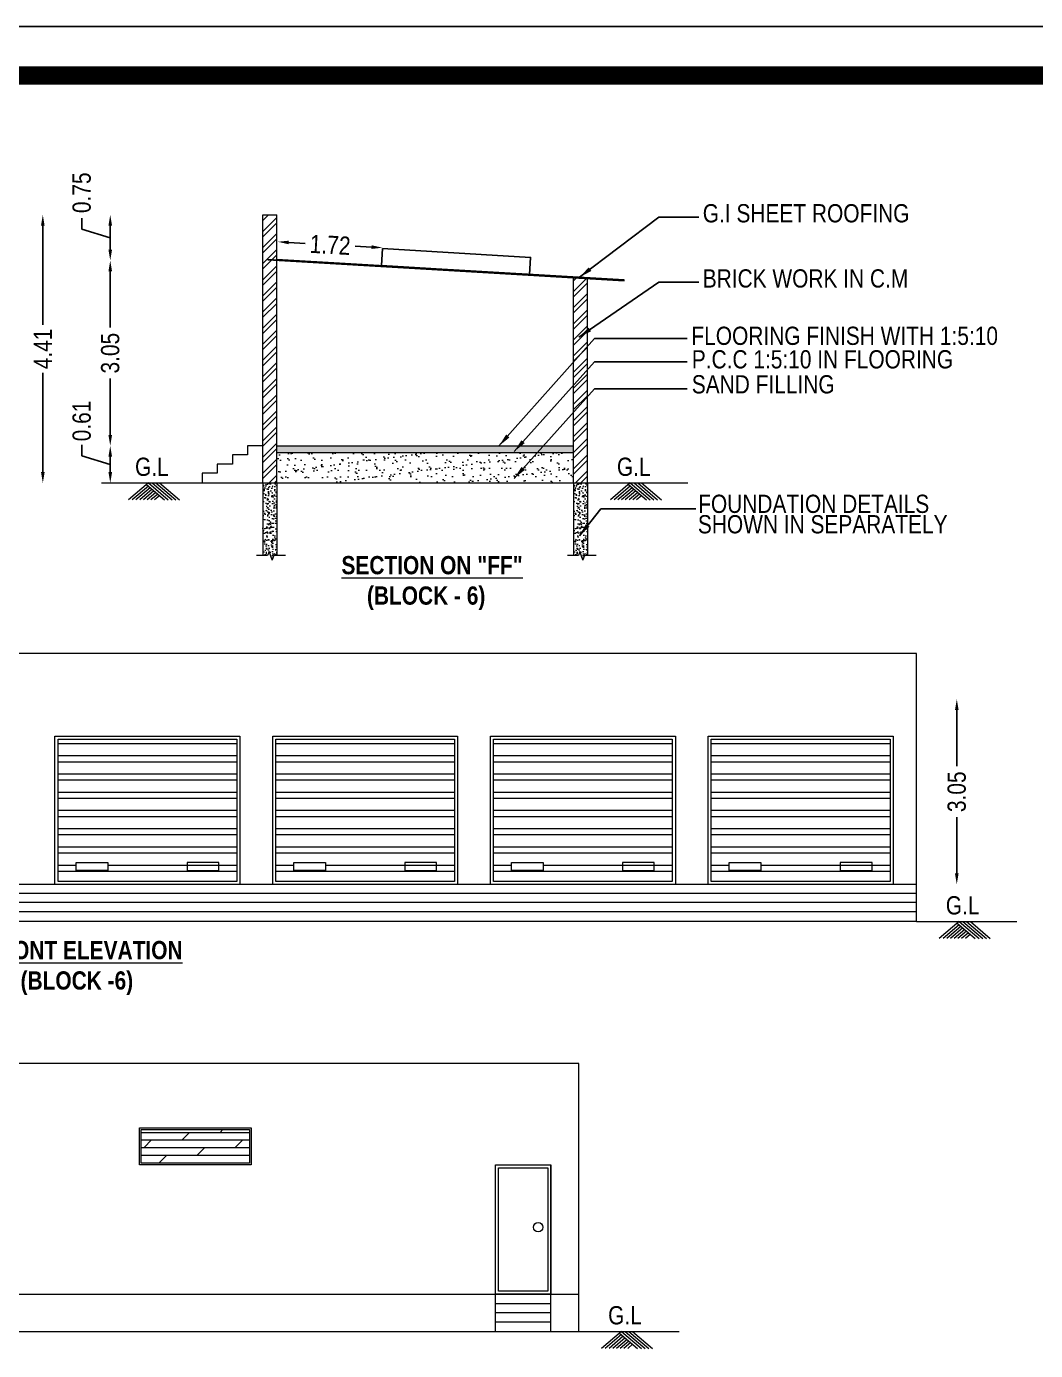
# Model space of a CAD drawing. Header units: metres. Extents: x 3750 to 6203, y 1588 to 3614.
# Drawn here: x 3812.49 to 3829.08, y 1665.93 to 1687.72 of the extents above; entities that cross this region are included whole.
import ezdxf

# ---------------------------------------------------------------- set-up
doc = ezdxf.new("R2010")
doc.units = ezdxf.units.M
for name, color, linetype in [('BLK_5_FLR_0_BATH_HT', 1, 'Continuous'), ('BLK_6_FLR_0_ROOF_AREA', 54, 'Continuous'), ('BLK_6_HT_OF_BLDG', 5, 'Continuous'), ('BLK_6_PLINTH_HEIGHT', 7, 'Continuous'), ('BLK_6_TERRACESERVICE_UTILITYDISTANCE', 3, 'Continuous'), ('SOLAR_PANEL', 3, 'Continuous')]:
    doc.layers.add(name, color=color, linetype=linetype)
doc.styles.add('RomanS', font='monos.ttf')
doc.styles.add('style2', font='swisscb.ttf')
doc.styles.add('style2a', font='swissc.ttf')
doc.dimstyles.new('KOTTI 200', dxfattribs={"dimtxt": 0.44, "dimasz": 0.44, "dimexe": 0.5, "dimexo": 1, "dimgap": 0.075, "dimtad": 1, "dimdec": 0, "dimdsep": 46, "dimtxsty": 'RomanS', "dimcen": 0, "dimse1": 1, "dimse2": 1, "dimclrd": 8, "dimclre": 8, "dimclrt": 7, "dimadec": 0, "dimazin": 0, "dimtfac": 1, "dimtdec": 0, "dimtmove": 0, "dimatfit": 2, "dimfxl": 0, "dimtolj": 1, "dimtzin": 0, "dimarcsym": 0})
doc.dimstyles.get("Standard").update_dxf_attribs({"dimtxt": 0.3, "dimasz": 0.18, "dimexe": 0.18, "dimexo": 0.0625, "dimgap": 0.09, "dimtad": 0, "dimzin": 0, "dimdsep": 46, "dimtxsty": 'style2a', "dimcen": 0.09, "dimse1": 1, "dimse2": 1, "dimadec": 0, "dimazin": 0, "dimtfac": 1, "dimtofl": 0, "dimtmove": 0, "dimatfit": 3, "dimfxl": 0, "dimtolj": 1, "dimtzin": 0, "dimarcsym": 0})

# ---------------------------------------------------------------- blocks, each defined once
blk = doc.blocks.new('*D296')
at = {"layer": 'BLK_6_PLINTH_HEIGHT', "color": 0, "lineweight": -2, "ltscale": 10}
for p, q in [((3813.396, 1680.654), (3813.396, 1680.834)), ((3813.865, 1680.513), (3813.396, 1680.654)), ((3813.865, 1680.388), (3813.865, 1680.638))]:
    blk.add_line(p, q, dxfattribs=at)
at = {"layer": 'BLK_6_PLINTH_HEIGHT', "color": 0, "ltscale": 10}
for points in [[(3813.835, 1680.638), (3813.895, 1680.638), (3813.865, 1680.818)], [(3813.835, 1680.388), (3813.895, 1680.388), (3813.865, 1680.208)]]:
    blk.add_solid(points, dxfattribs=at)
at = {"layer": 'Defpoints', "color": 0, "ltscale": 10}
for p in [(3813.865, 1680.818), (3816.604, 1680.818), (3816.604, 1680.208)]:
    blk.add_point(p, dxfattribs=at)
at = {"layer": 'BLK_6_PLINTH_HEIGHT', "color": 0, "lineweight": 18, "ltscale": 10, "insert": (3813.396, 1681.227), "char_height": 0.3, "attachment_point": 5, "rotation": 90, "style": 'style2a'}
blk.add_mtext('\\A1;0.61', dxfattribs=at)
blk = doc.blocks.new('*D297')
at = {"color": 0, "lineweight": -2, "ltscale": 10}
for p, q in [((3813.865, 1683.688), (3813.865, 1682.763)), ((3813.865, 1680.998), (3813.865, 1681.924))]:
    blk.add_line(p, q, dxfattribs=at)
at = {"color": 0, "ltscale": 10}
for points in [[(3813.835, 1683.688), (3813.895, 1683.688), (3813.865, 1683.868)], [(3813.835, 1680.998), (3813.895, 1680.998), (3813.865, 1680.818)]]:
    blk.add_solid(points, dxfattribs=at)
at = {"layer": 'Defpoints', "color": 0, "ltscale": 10}
for p in [(3813.865, 1683.868), (3816.604, 1683.868), (3816.604, 1680.818)]:
    blk.add_point(p, dxfattribs=at)
at = {"color": 0, "lineweight": 18, "ltscale": 10, "insert": (3813.865, 1682.343), "char_height": 0.3, "attachment_point": 5, "rotation": 90, "style": 'style2a'}
blk.add_mtext('\\A1;3.05', dxfattribs=at)
blk = doc.blocks.new('*D298')
at = {"color": 0, "lineweight": -2, "ltscale": 10}
for p, q in [((3813.396, 1684.384), (3813.396, 1684.564)), ((3813.865, 1684.243), (3813.396, 1684.384)), ((3813.865, 1684.438), (3813.865, 1684.048))]:
    blk.add_line(p, q, dxfattribs=at)
at = {"color": 0, "ltscale": 10}
for points in [[(3813.835, 1684.438), (3813.895, 1684.438), (3813.865, 1684.618)], [(3813.835, 1684.048), (3813.895, 1684.048), (3813.865, 1683.868)]]:
    blk.add_solid(points, dxfattribs=at)
at = {"layer": 'Defpoints', "color": 0, "ltscale": 10}
for p in [(3816.604, 1684.618), (3813.865, 1683.868), (3816.604, 1683.868)]:
    blk.add_point(p, dxfattribs=at)
at = {"color": 0, "lineweight": 18, "ltscale": 10, "insert": (3813.396, 1684.982), "char_height": 0.3, "attachment_point": 5, "rotation": 90, "style": 'style2a'}
blk.add_mtext('\\A1;0.75', dxfattribs=at)
blk = doc.blocks.new('*D299')
at = {"layer": 'BLK_6_HT_OF_BLDG', "color": 0, "linetype": 'Continuous', "lineweight": -2}
for p, q in [((3812.756, 1684.438), (3812.756, 1682.809)), ((3812.756, 1680.388), (3812.756, 1682.018))]:
    blk.add_line(p, q, dxfattribs=at)
at = {"layer": 'BLK_6_HT_OF_BLDG', "color": 0, "linetype": 'Continuous'}
for points in [[(3812.726, 1684.438), (3812.786, 1684.438), (3812.756, 1684.618)], [(3812.726, 1680.388), (3812.786, 1680.388), (3812.756, 1680.208)]]:
    blk.add_solid(points, dxfattribs=at)
at = {"layer": 'Defpoints', "color": 0, "linetype": 'Continuous'}
for p in [(3816.604, 1684.618), (3812.756, 1680.208), (3816.374, 1680.208)]:
    blk.add_point(p, dxfattribs=at)
at = {"layer": 'BLK_6_HT_OF_BLDG', "color": 0, "linetype": 'Continuous', "lineweight": 18, "insert": (3812.756, 1682.413), "char_height": 0.3, "attachment_point": 5, "rotation": 90, "style": 'style2a'}
blk.add_mtext('\\A1;4.41', dxfattribs=at)
blk = doc.blocks.new('*D563')
at = {"layer": 'BLK_5_FLR_0_BATH_HT', "color": 0, "lineweight": -2, "ltscale": 0.01}
for p, q in [((3827.784, 1676.471), (3827.784, 1675.546)), ((3827.784, 1673.783), (3827.784, 1674.708))]:
    blk.add_line(p, q, dxfattribs=at)
at = {"layer": 'BLK_5_FLR_0_BATH_HT', "color": 0, "ltscale": 0.01}
for points in [[(3827.754, 1676.471), (3827.814, 1676.471), (3827.784, 1676.651)], [(3827.754, 1673.783), (3827.814, 1673.783), (3827.784, 1673.603)]]:
    blk.add_solid(points, dxfattribs=at)
at = {"layer": 'Defpoints', "color": 0, "ltscale": 0.01}
for p in [(3827.121, 1676.651), (3827.784, 1676.651), (3827.121, 1673.603)]:
    blk.add_point(p, dxfattribs=at)
at = {"layer": 'BLK_5_FLR_0_BATH_HT', "color": 0, "ltscale": 0.01, "insert": (3827.784, 1675.127), "char_height": 0.3, "attachment_point": 5, "rotation": 90, "style": 'style2a'}
blk.add_mtext('\\A1;3.05', dxfattribs=at)
blk = doc.blocks.new('*D567')
at = {"layer": 'BLK_6_TERRACESERVICE_UTILITYDISTANCE', "color": 0, "lineweight": -2, "ltscale": 10}
for p, q in [((3816.8, 1684.164), (3817.068, 1684.149)), ((3818.162, 1684.088), (3817.893, 1684.103))]:
    blk.add_line(p, q, dxfattribs=at)
at = {"layer": 'BLK_6_TERRACESERVICE_UTILITYDISTANCE', "color": 0, "ltscale": 10}
for points in [[(3816.801, 1684.194), (3816.798, 1684.135), (3816.62, 1684.175)], [(3818.163, 1684.118), (3818.16, 1684.058), (3818.341, 1684.078)]]:
    blk.add_solid(points, dxfattribs=at)
at = {"layer": 'Defpoints', "color": 0, "ltscale": 10}
for p in [(3816.62, 1684.175), (3816.604, 1683.883), (3818.325, 1683.786)]:
    blk.add_point(p, dxfattribs=at)
at = {"layer": 'BLK_6_TERRACESERVICE_UTILITYDISTANCE', "color": 0, "lineweight": 18, "ltscale": 10, "insert": (3817.481, 1684.126), "char_height": 0.3, "attachment_point": 5, "rotation": 356.7732, "style": 'style2a'}
blk.add_mtext('\\A1;1.72', dxfattribs=at)

msp = doc.modelspace()

# ---------------------------------------------------------------- hatches: boundary and pattern name
at = {"lineweight": 18}
h = msp.add_hatch(dxfattribs=at)
h.set_pattern_fill('ANSI32', color=256, scale=0.5, style=0)
h.set_pattern_definition([(45, (-27954.57843, 1672.21219), (-0.1325825215, 0.1325825215), []), (45, (-27954.49005, 1672.21219), (-0.1325825215, 0.1325825215), [])])
h.paths.add_polyline_path([(3821.4835, 1680.2084), (3821.7135, 1680.2084), (3821.7135, 1683.5684), (3821.4835, 1683.5819)])
h.paths.add_polyline_path([(3816.3735, 1680.2084), (3816.6035, 1680.2084), (3816.6035, 1683.8684), (3816.4535, 1683.8772), (3816.4535, 1683.8922), (3816.6035, 1683.8834), (3816.6035, 1684.6184), (3816.3735, 1684.6184)])
h = msp.add_hatch(dxfattribs=at)
h.set_pattern_fill('AR-CONC', color=256, scale=0.02, style=0)
h.set_pattern_definition([(50, (-28106.3125, 1503.48268), (0.1434520365, -0.012550427), [0.015, -0.165]), (355, (-28106.3125, 1503.48268), (-0.0277502667, 0.15043842674), [0.012, -0.132]), (100.45144446, (-28106.30054, 1503.48164), (0.11570176935, 0.1378879982), [0.0127480384, -0.1402284224]), (46.1842, (-28106.3125, 1503.52268), (0.2134482661, -0.0331038562), [0.0225, -0.2475]), (96.6356355, (-28106.29471, 1503.51992), (0.1869323891, 0.1948237202), [0.0191220684, -0.210342752]), (351.184164, (-28106.3125, 1503.52268), (0.186932389, 0.19482372), [0.018, -0.1980000002]), (21, (-28106.2925, 1503.51268), (0.11938141042, -0.08052377813), [0.015, -0.165]), (326, (-28106.2925, 1503.51268), (0.0486630664, 0.145030009), [0.012, -0.132]), (71.45144474, (-28106.28255, 1503.50597), (0.16804447535, 0.06450623056), [0.012748038, -0.1402284224]), (37.5, (-28106.3125, 1503.48268), (0.00243197106, 0.06657877077), [0, -0.1304, 0, -0.134, 0, -0.1325]), (7.5, (-28106.3125, 1503.48268), (0.05261390749, 0.07888234238), [0, -0.0764, 0, -0.1274, 0, -0.0505]), (327.5, (-28106.3571, 1503.48268), (0.10676448723, -0.00451097435), [0, -0.05, 0, -0.156, 0, -0.207]), (317.5, (-28106.3771, 1503.48268), (0.11663723387, 0.02002099647), [0, -0.065, 0, -0.1036, 0, -0.147])])
h.paths.add_polyline_path([(3821.4835, 1680.8184), (3816.6035, 1680.8184), (3816.6035, 1680.7084), (3821.4835, 1680.7084)])
h = msp.add_hatch(dxfattribs=at)
h.set_pattern_fill('AR-SAND', color=256, scale=0.11, style=0)
h.set_pattern_definition([(37.5, (-28117.65704, 1512.71863), (-0.0069292694, 0.2119506146), [0, -0.1672, 0, -0.187, 0, -0.17875]), (7.5, (-28117.65704, 1512.71863), (0.1946754376, 0.3104360672), [0, -0.0902, 0, -0.1507, 0, -0.05775]), (327.5, (-28117.79234, 1512.71863), (0.3425556048, 0.0006224959), [0, -0.055, 0, -0.198, 0, -0.2585]), (317.5, (-28117.79234, 1512.71863), (0.3306739265, 0.0965443121), [0, -0.0275, 0, -0.1298, 0, -0.1485])])
h.paths.add_polyline_path([(3816.6035, 1680.7084), (3816.6035, 1680.2084), (3821.4835, 1680.2084), (3821.4835, 1680.7084)])
h = msp.add_hatch(dxfattribs=at)
h.set_pattern_fill('AR-CONC', color=256, scale=0.02, style=0)
h.set_pattern_definition([(50, (-28678.52602, 487.88447), (0.1434520365, -0.012550427), [0.015, -0.165]), (355, (-28678.52602, 487.88447), (-0.0277502667, 0.15043842674), [0.012, -0.132]), (100.45144446, (-28678.51407, 487.88342), (0.11570176935, 0.1378879982), [0.0127480384, -0.1402284224]), (46.1842, (-28678.52602, 487.92447), (0.2134482661, -0.0331038562), [0.0225, -0.2475]), (96.6356355, (-28678.50823, 487.9217), (0.1869323891, 0.1948237202), [0.0191220684, -0.210342752]), (351.184164, (-28678.52602, 487.92447), (0.186932389, 0.19482372), [0.018, -0.1980000002]), (21, (-28678.50602, 487.91447), (0.11938141042, -0.08052377813), [0.015, -0.165]), (326, (-28678.50602, 487.91447), (0.0486630664, 0.145030009), [0.012, -0.132]), (71.45144474, (-28678.49607, 487.90776), (0.16804447535, 0.06450623056), [0.012748038, -0.1402284224]), (37.5, (-28678.52602, 487.884467), (0.00243197106, 0.06657877077), [0, -0.1304, 0, -0.134, 0, -0.1325]), (7.5, (-28678.52602, 487.88447), (0.05261390749, 0.07888234238), [0, -0.0764, 0, -0.1274, 0, -0.0505]), (327.5, (-28678.57062, 487.884467), (0.106764487234, -0.00451097435), [0, -0.05, 0, -0.156, 0, -0.207]), (317.5, (-28678.59062, 487.88447), (0.11663723387, 0.02002099647), [0, -0.065, 0, -0.1036, 0, -0.147])])
h.paths.add_polyline_path([(3816.6035, 1680.2084), (3816.3735, 1680.2084), (3816.3735, 1679.0125), (3816.4518, 1679.0125), (3816.4768, 1679.0811), (3816.5268, 1678.9438), (3816.5518, 1679.0125), (3816.6035, 1679.0125)])
h = msp.add_hatch(dxfattribs=at)
h.set_pattern_fill('AR-CONC', color=256, scale=0.02, style=0)
h.set_pattern_definition([(50, (-28673.41602, 487.88447), (0.1434520365, -0.012550427), [0.015, -0.165]), (355, (-28673.41602, 487.88447), (-0.0277502667, 0.15043842674), [0.012, -0.132]), (100.45144446, (-28673.40407, 487.88342), (0.11570176935, 0.1378879982), [0.0127480384, -0.1402284224]), (46.1842, (-28673.41602, 487.92447), (0.2134482661, -0.0331038562), [0.0225, -0.2475]), (96.6356355, (-28673.39823, 487.9217), (0.1869323891, 0.1948237202), [0.0191220684, -0.210342752]), (351.184164, (-28673.41602, 487.92447), (0.186932389, 0.19482372), [0.018, -0.1980000002]), (21, (-28673.39602, 487.91447), (0.11938141042, -0.08052377813), [0.015, -0.165]), (326, (-28673.39602, 487.91447), (0.0486630664, 0.145030009), [0.012, -0.132]), (71.45144474, (-28673.38607, 487.90776), (0.16804447535, 0.06450623056), [0.012748038, -0.1402284224]), (37.5, (-28673.41602, 487.884467), (0.00243197106, 0.06657877077), [0, -0.1304, 0, -0.134, 0, -0.1325]), (7.5, (-28673.41602, 487.88447), (0.05261390749, 0.07888234238), [0, -0.0764, 0, -0.1274, 0, -0.0505]), (327.5, (-28673.46062, 487.884467), (0.106764487234, -0.00451097435), [0, -0.05, 0, -0.156, 0, -0.207]), (317.5, (-28673.48062, 487.88447), (0.11663723387, 0.02002099647), [0, -0.065, 0, -0.1036, 0, -0.147])])
h.paths.add_polyline_path([(3821.7135, 1680.2084), (3821.4835, 1680.2084), (3821.4835, 1679.0125), (3821.5618, 1679.0125), (3821.5868, 1679.0811), (3821.6368, 1678.9438), (3821.6618, 1679.0125), (3821.7135, 1679.0125)])
at = {"linetype": 'Continuous', "lineweight": 18}
h = msp.add_hatch(dxfattribs=at)
h.set_pattern_fill('ANSI32', color=256, scale=0.8, angle=135)
h.set_pattern_definition([(180, (-28175.72728, 1507.02128), (0, -0.3), []), (180, (-28175.82728, 1507.12128), (0, -0.3), [])])
h.paths.add_polyline_path([(3813.0062, 1673.6529), (3815.9462, 1673.6529), (3815.9462, 1675.9929), (3813.0062, 1675.9929)])
h.paths.add_polyline_path([(3813.8239, 1673.9628), (3813.8239, 1673.8312), (3813.3021, 1673.8312), (3813.3021, 1673.9628)], flags=16)
h = msp.add_hatch(dxfattribs=at)
h.set_pattern_fill('ANSI32', color=256, scale=0.8, angle=135)
h.set_pattern_definition([(180, (-28172.14728, 1507.02128), (0, -0.3), []), (180, (-28172.24728, 1507.12128), (0, -0.3), [])])
h.paths.add_polyline_path([(3816.5862, 1673.6529), (3819.5262, 1673.6529), (3819.5262, 1675.9929), (3816.5862, 1675.9929)])
h.paths.add_polyline_path([(3817.4039, 1673.9628), (3817.4039, 1673.8312), (3816.8821, 1673.8312), (3816.8821, 1673.9628)], flags=16)
h = msp.add_hatch(dxfattribs=at)
h.set_pattern_fill('ANSI32', color=256, scale=0.8, angle=135)
h.set_pattern_definition([(180, (-28168.56728, 1507.02128), (0, -0.3), []), (180, (-28168.66728, 1507.12128), (0, -0.3), [])])
h.paths.add_polyline_path([(3820.1662, 1673.6529), (3823.1062, 1673.6529), (3823.1062, 1675.9929), (3820.1662, 1675.9929)])
h.paths.add_polyline_path([(3820.9839, 1673.9628), (3820.9839, 1673.8312), (3820.4621, 1673.8312), (3820.4621, 1673.9628)], flags=16)
h = msp.add_hatch(dxfattribs=at)
h.set_pattern_fill('ANSI32', color=256, scale=0.8, angle=135)
h.set_pattern_definition([(180, (-28164.98728, 1507.02128), (0, -0.3), []), (180, (-28165.08728, 1507.12128), (0, -0.3), [])])
h.paths.add_polyline_path([(3823.7462, 1673.6529), (3826.6862, 1673.6529), (3826.6862, 1675.9929), (3823.7462, 1675.9929)])
h.paths.add_polyline_path([(3824.5639, 1673.9628), (3824.5639, 1673.8312), (3824.0421, 1673.8312), (3824.0421, 1673.9628)], flags=16)
h = msp.add_hatch(dxfattribs=at)
h.set_pattern_fill('DOLMIT', color=256, scale=0.5)
h.set_pattern_definition([(0, (-28029.58029, 1498.77272), (0, 0.125), []), (45, (-28029.5803, 1498.7727), (-0.2499999996, 0.2499999996), [0.1767766953, -0.3535533906])])
h.paths.add_polyline_path([(3814.3733, 1669.5685), (3814.3733, 1669.0185), (3816.1525, 1669.0185), (3816.1525, 1669.5685)])

# ---------------------------------------------------------------- linework, layer by layer
at = {"lineweight": 18}
for p, q in [((3816.3735, 1680.2084), (3816.3735, 1684.6184)), ((3816.3735, 1684.6184), (3816.6035, 1684.6184)), ((3816.6035, 1683.8834), (3816.6035, 1684.6184)), ((3816.6035, 1680.2084), (3816.6035, 1683.8684)), ((3821.4835, 1680.2084), (3821.4835, 1683.5819)), ((3821.7135, 1680.2084), (3821.7135, 1683.5684)), ((3816.6035, 1680.8184), (3821.4835, 1680.8184)), ((3816.6035, 1680.7084), (3821.4835, 1680.7084)), ((3813.7232, 1680.2084), (3816.3735, 1680.2084)), ((3814.4919, 1680.2084), (3814.1651, 1679.9275)), ((3814.4919, 1680.2084), (3814.8188, 1679.9275)), ((3814.5533, 1680.2084), (3814.8801, 1679.9275)), ((3814.6146, 1680.2084), (3814.9415, 1679.9275)), ((3814.6759, 1680.2084), (3815.0028, 1679.9275)), ((3816.3735, 1680.2084), (3821.7135, 1680.2084)), ((3821.7135, 1680.2084), (3823.3639, 1680.2084)), ((3822.4154, 1680.2084), (3822.0886, 1679.9275)), ((3822.4154, 1680.2084), (3822.7423, 1679.9275)), ((3822.4768, 1680.2084), (3822.8036, 1679.9275)), ((3822.5381, 1680.2084), (3822.865, 1679.9275)), ((3822.5994, 1680.2084), (3822.9263, 1679.9275)), ((3814.4919, 1680.1557), (3814.2264, 1679.9275)), ((3814.5226, 1680.1293), (3814.2877, 1679.9275)), ((3814.5532, 1680.103), (3814.3491, 1679.9275)), ((3814.5839, 1680.0766), (3814.4104, 1679.9275)), ((3814.4612, 1680.182), (3814.7574, 1679.9275)), ((3814.6146, 1680.0503), (3814.4717, 1679.9275)), ((3814.6452, 1680.0239), (3814.5331, 1679.9275)), ((3814.6759, 1679.9975), (3814.5944, 1679.9275)), ((3822.4154, 1680.1557), (3822.1499, 1679.9275)), ((3822.4461, 1680.1293), (3822.2112, 1679.9275)), ((3822.4767, 1680.103), (3822.2726, 1679.9275)), ((3822.5074, 1680.0766), (3822.3339, 1679.9275)), ((3822.3847, 1680.182), (3822.6809, 1679.9275)), ((3822.5381, 1680.0503), (3822.3952, 1679.9275)), ((3822.5687, 1680.0239), (3822.4566, 1679.9275)), ((3822.5994, 1679.9975), (3822.5179, 1679.9275)), ((3827.1212, 1672.9929), (3828.7715, 1672.9929)), ((3821.5684, 1666.2485), (3823.2187, 1666.2485))]:
    msp.add_line(p, q, dxfattribs=at)
at = {"linetype": 'Continuous', "lineweight": 18}
for p, q in [((3816.4535, 1683.8772), (3816.4535, 1683.8922)), ((3816.4535, 1683.8922), (3822.3144, 1683.5481)), ((3816.4535, 1683.8772), (3822.3135, 1683.5332)), ((3822.3135, 1683.5332), (3822.3144, 1683.5481)), ((3816.3735, 1680.2084), (3816.3735, 1679.0125)), ((3816.6035, 1680.2084), (3816.6035, 1679.0125)), ((3821.4835, 1680.2084), (3821.4835, 1679.0125)), ((3821.7135, 1680.2084), (3821.7135, 1679.0125)), ((3827.1212, 1677.4029), (3798.2512, 1677.4029)), ((3827.1212, 1672.9929), (3827.1212, 1677.4029)), ((3827.1212, 1673.6029), (3798.2512, 1673.6029)), ((3827.1212, 1673.4529), (3798.2512, 1673.4529)), ((3827.1212, 1673.3029), (3798.2512, 1673.3029)), ((3827.1212, 1673.1529), (3798.2512, 1673.1529)), ((3827.1212, 1672.9929), (3798.2512, 1672.9929)), ((3821.5684, 1670.6585), (3798.2512, 1670.6585)), ((3821.5684, 1666.2485), (3821.5684, 1670.6585)), ((3820.1984, 1666.2485), (3820.1984, 1668.9885)), ((3821.1084, 1666.2485), (3821.1084, 1668.9885)), ((3798.2512, 1666.8585), (3821.5684, 1666.8585)), ((3820.1984, 1666.7085), (3821.1084, 1666.7085)), ((3820.1984, 1666.5585), (3821.1084, 1666.5585)), ((3820.1984, 1666.4085), (3821.1084, 1666.4085)), ((3798.2512, 1666.2485), (3821.5684, 1666.2485))]:
    msp.add_line(p, q, dxfattribs=at)
at = {"lineweight": 18, "ltscale": 0.2}
for p, q in [((3827.8231, 1672.9929), (3827.4962, 1672.712)), ((3827.823, 1672.9402), (3827.5575, 1672.712)), ((3827.8537, 1672.9138), (3827.6189, 1672.712)), ((3827.8844, 1672.8875), (3827.6802, 1672.712)), ((3827.915, 1672.8611), (3827.7415, 1672.712)), ((3827.7924, 1672.9665), (3828.0885, 1672.712)), ((3827.9457, 1672.8348), (3827.8029, 1672.712)), ((3827.8231, 1672.9929), (3828.1499, 1672.712)), ((3827.9764, 1672.8084), (3827.8642, 1672.712)), ((3827.8844, 1672.9929), (3828.2112, 1672.712)), ((3827.9457, 1672.9929), (3828.2726, 1672.712)), ((3828.0071, 1672.9929), (3828.3339, 1672.712)), ((3828.007, 1672.7821), (3827.9255, 1672.712)), ((3822.2703, 1666.2485), (3821.9434, 1665.9676)), ((3822.2703, 1666.1958), (3822.0048, 1665.9676)), ((3822.301, 1666.1694), (3822.0661, 1665.9676)), ((3822.3316, 1666.1431), (3822.1274, 1665.9676)), ((3822.3623, 1666.1167), (3822.1888, 1665.9676)), ((3822.2396, 1666.2221), (3822.5358, 1665.9676)), ((3822.393, 1666.0904), (3822.2501, 1665.9676)), ((3822.2703, 1666.2485), (3822.5972, 1665.9676)), ((3822.4236, 1666.064), (3822.3114, 1665.9676)), ((3822.3316, 1666.2485), (3822.6585, 1665.9676)), ((3822.4543, 1666.0377), (3822.3728, 1665.9676)), ((3822.393, 1666.2485), (3822.7198, 1665.9676)), ((3822.4543, 1666.2485), (3822.7812, 1665.9676))]:
    msp.add_line(p, q, dxfattribs=at)
for points in [[(3750.2549, 1603.8281), (3750.2549, 1687.7178), (3868.8576, 1687.7178), (3868.8576, 1603.8281)], [(3750.2549, 1687.7177), (3868.8576, 1687.7176), (3868.8576, 1603.8281), (3750.2549, 1603.8282)]]:
    msp.add_lwpolyline(points, close=True)
at = {"const_width": 0.3036}
msp.add_lwpolyline([(3751.0595, 1604.6328), (3868.0531, 1604.6326), (3868.0531, 1686.913), (3751.0595, 1686.9131)], close=True, dxfattribs=at)
at = {"lineweight": 18}
for points in [[(3816.1235, 1680.6684), (3815.8735, 1680.6684), (3815.8735, 1680.5184)], [(3816.3735, 1680.8184), (3816.1235, 1680.8184), (3816.1235, 1680.6684)], [(3815.8735, 1680.5184), (3815.6235, 1680.5184), (3815.6235, 1680.3684)], [(3815.6235, 1680.3684), (3815.3735, 1680.3684), (3815.3735, 1680.2084)]]:
    msp.add_lwpolyline(points, dxfattribs=at)
at = {"linetype": 'Continuous', "lineweight": 18, "elevation": -3.8719}
for points in [[(3816.7437, 1679.0125), (3816.5518, 1679.0125), (3816.5268, 1678.9438), (3816.4768, 1679.0811), (3816.4518, 1679.0125), (3816.2709, 1679.0125)], [(3821.8537, 1679.0125), (3821.6618, 1679.0125), (3821.6368, 1678.9438), (3821.5868, 1679.0811), (3821.5618, 1679.0125), (3821.3809, 1679.0125)]]:
    msp.add_lwpolyline(points, dxfattribs=at)
at = {"linetype": 'Continuous', "lineweight": 18}
for points in [[(3812.9562, 1676.0429), (3815.9962, 1676.0429), (3815.9962, 1673.6029), (3812.9562, 1673.6029)], [(3813.0062, 1675.9929), (3815.9462, 1675.9929), (3815.9462, 1673.6529), (3813.0062, 1673.6529)], [(3816.5362, 1676.0429), (3819.5762, 1676.0429), (3819.5762, 1673.6029), (3816.5362, 1673.6029)], [(3816.5862, 1675.9929), (3819.5262, 1675.9929), (3819.5262, 1673.6529), (3816.5862, 1673.6529)], [(3820.1162, 1676.0429), (3823.1562, 1676.0429), (3823.1562, 1673.6029), (3820.1162, 1673.6029)], [(3820.1662, 1675.9929), (3823.1062, 1675.9929), (3823.1062, 1673.6529), (3820.1662, 1673.6529)], [(3823.6962, 1676.0429), (3826.7362, 1676.0429), (3826.7362, 1673.6029), (3823.6962, 1673.6029)], [(3823.7462, 1675.9929), (3826.6862, 1675.9929), (3826.6862, 1673.6529), (3823.7462, 1673.6529)], [(3813.3021, 1673.9628), (3813.8239, 1673.9628), (3813.8239, 1673.8312), (3813.3021, 1673.8312)], [(3815.6503, 1673.9628), (3815.1284, 1673.9628), (3815.1284, 1673.8312), (3815.6503, 1673.8312)], [(3816.8821, 1673.9628), (3817.4039, 1673.9628), (3817.4039, 1673.8312), (3816.8821, 1673.8312)], [(3819.2303, 1673.9628), (3818.7084, 1673.9628), (3818.7084, 1673.8312), (3819.2303, 1673.8312)], [(3820.4621, 1673.9628), (3820.9839, 1673.9628), (3820.9839, 1673.8312), (3820.4621, 1673.8312)], [(3822.8103, 1673.9628), (3822.2884, 1673.9628), (3822.2884, 1673.8312), (3822.8103, 1673.8312)], [(3824.0421, 1673.9628), (3824.5639, 1673.9628), (3824.5639, 1673.8312), (3824.0421, 1673.8312)], [(3826.3903, 1673.9628), (3825.8684, 1673.9628), (3825.8684, 1673.8312), (3826.3903, 1673.8312)], [(3814.3433, 1669.5985), (3816.1825, 1669.5985), (3816.1825, 1668.9885), (3814.3433, 1668.9885)], [(3814.3733, 1669.5685), (3816.1525, 1669.5685), (3816.1525, 1669.0185), (3814.3733, 1669.0185)], [(3820.1984, 1668.9885), (3821.1084, 1668.9885), (3821.1084, 1666.8585), (3820.1984, 1666.8585)], [(3820.2484, 1668.9385), (3821.0584, 1668.9385), (3821.0584, 1666.9085), (3820.2484, 1666.9085)]]:
    msp.add_lwpolyline(points, close=True, dxfattribs=at)
msp.add_circle((3820.9009, 1667.9625), 0.0777, dxfattribs=at)
at = {"layer": 'BLK_6_FLR_0_ROOF_AREA', "ltscale": 0.01}
msp.add_lwpolyline([(3816.6035, 1683.8834), (3822.3144, 1683.5481)], dxfattribs=at)
at = {"layer": 'SOLAR_PANEL', "color": 3}
msp.add_lwpolyline([(3818.3418, 1684.0661), (3820.7773, 1683.919), (3820.7605, 1683.6394), (3818.3249, 1683.7864)], close=True, dxfattribs=at)

# ---------------------------------------------------------------- texts
at = {"lineweight": 18, "style": 'style2a'}
for s, p in [('G.I SHEET ROOFING', (3823.6071, 1684.4946, -9.2736)), ('BRICK WORK IN C.M', (3823.6071, 1683.4226, -9.2736)), ('FLOORING FINISH WITH 1:5:10', (3823.4204, 1682.4787, -9.2736)), ('P.C.C 1:5:10 IN FLOORING', (3823.427, 1682.0921, -9.2736)), ('SAND FILLING', (3823.427, 1681.6807, -9.2736)), ('G.L', (3814.2723, 1680.3238)), ('G.L', (3822.1958, 1680.3238)), ('FOUNDATION DETAILS', (3823.532, 1679.7144, -9.2736)), ('SHOWN IN SEPARATELY', (3823.5271, 1679.3781, -9.2736)), ('G.L', (3827.6034, 1673.1083)), ('G.L', (3822.0507, 1666.3639))]:
    msp.add_text(s, height=0.3, dxfattribs=at).set_placement(p)
at = {"lineweight": 18, "char_height": 0.3, "width": 6.773665, "attachment_point": 1, "style": 'style2'}
for s, insert in [('\\A1;{\\W6.81201;\\L   \\W1;SECTION ON "FF"\\P\\W8.27555;\\l   }(BLOCK - 6)', (3815.7135, 1679.0053)), ('\\A1;{\\W9.62035;\\L  \\W1;FRONT ELEVATION\\P\\W8.44221;\\l   }(BLOCK -6)', (3809.9702, 1672.6724))]:
    msp.add_mtext(s, dxfattribs=dict(at, insert=insert))

# ---------------------------------------------------------------- dimensions: what is measured, and where the dimension line sits
at = {"lineweight": 18, "ltscale": 10}
for p1, picture, middle in [((3816.6035, 1684.6184), '*D298', (3813.3961, 1684.654)), ((3816.6035, 1680.8184), '*D297', (3813.8649, 1682.3434))]:
    dim = msp.add_linear_dim(base=(3813.8649, 1683.8684), p1=p1, p2=(3816.6035, 1683.8684), angle=90, dimstyle='Standard', override={"dimtmove": 1}, dxfattribs=at)
    dim.commit()
    dim.dimension.update_dxf_attribs({"geometry": picture, "text_midpoint": middle})
at = {"layer": 'BLK_5_FLR_0_BATH_HT', "color": 2, "ltscale": 0.01}
dim = msp.add_aligned_dim(p1=(3827.1212, 1673.6029), p2=(3827.1212, 1676.6511), distance=-0.6627, dimstyle='Standard', override={"dimfxl": 4, "dimfxlon": 1, "dimtfill": 1, "dimtfillclr": 256, "dimarcsym": 1}, dxfattribs=at)
dim.commit()
dim.dimension.update_dxf_attribs({"geometry": '*D563', "text_midpoint": (3827.7839, 1675.127)})
at = {"layer": 'BLK_6_HT_OF_BLDG', "linetype": 'Continuous', "lineweight": 18}
dim = msp.add_linear_dim(base=(3812.756, 1680.2084), p1=(3816.6035, 1684.6184), p2=(3816.3735, 1680.2084), angle=90, dimstyle='Standard', override={"dimtxt": 0.3, "dimdec": 2, "dimtxsty": 'style2a'}, dxfattribs=at)
dim.commit()
dim.dimension.update_dxf_attribs({"geometry": '*D299', "text_midpoint": (3812.756, 1682.4134)})
at = {"layer": 'BLK_6_PLINTH_HEIGHT', "lineweight": 18, "ltscale": 10}
dim = msp.add_linear_dim(base=(3813.8649, 1680.8184), p1=(3816.6035, 1680.2084), p2=(3816.6035, 1680.8184), angle=90, dimstyle='Standard', override={"dimtmove": 1}, dxfattribs=at)
dim.commit()
dim.dimension.update_dxf_attribs({"geometry": '*D296', "text_midpoint": (3813.3959, 1680.9241)})
at = {"layer": 'BLK_6_TERRACESERVICE_UTILITYDISTANCE', "color": 3, "lineweight": 18, "ltscale": 10}
dim = msp.add_aligned_dim(p1=(3818.3249, 1683.7864), p2=(3816.6035, 1683.8834), distance=-0.2916, dimstyle='Standard', dxfattribs=at)
dim.commit()
dim.dimension.update_dxf_attribs({"geometry": '*D567', "text_midpoint": (3817.4806, 1684.1261)})

# ---------------------------------------------------------------- leaders
at = {"lineweight": 18}
for points in [[(3821.5784, 1683.5914, -11.2098), (3822.8875, 1684.5827, -11.2098), (3823.5419, 1684.5827, -11.2098)], [(3821.5687, 1682.6083, -11.2098), (3822.8875, 1683.5107, -11.2098), (3823.5419, 1683.5107, -11.2098)], [(3820.2557, 1680.8159, -11.2098), (3821.8246, 1682.5851, -11.2098), (3823.3534, 1682.5851, -11.2098)], [(3820.5059, 1680.723, -11.2098), (3821.8246, 1682.1981, -11.2098), (3823.3534, 1682.1981, -11.2098)], [(3820.5059, 1680.2818, -11.2098), (3821.8246, 1681.7569, -11.2098), (3823.3534, 1681.7569, -11.2098)], [(3821.5781, 1679.3395, -9.2736), (3821.9304, 1679.7792, -9.2736), (3823.4957, 1679.7792, -9.2736)]]:
    msp.add_leader(points, dimstyle='KOTTI 200', override={"dimtxt": 0.22, "dimasz": 0.22, "dimdec": 2, "dimtmove": 1}, dxfattribs=at)

doc.saveas('drawing.dxf')
